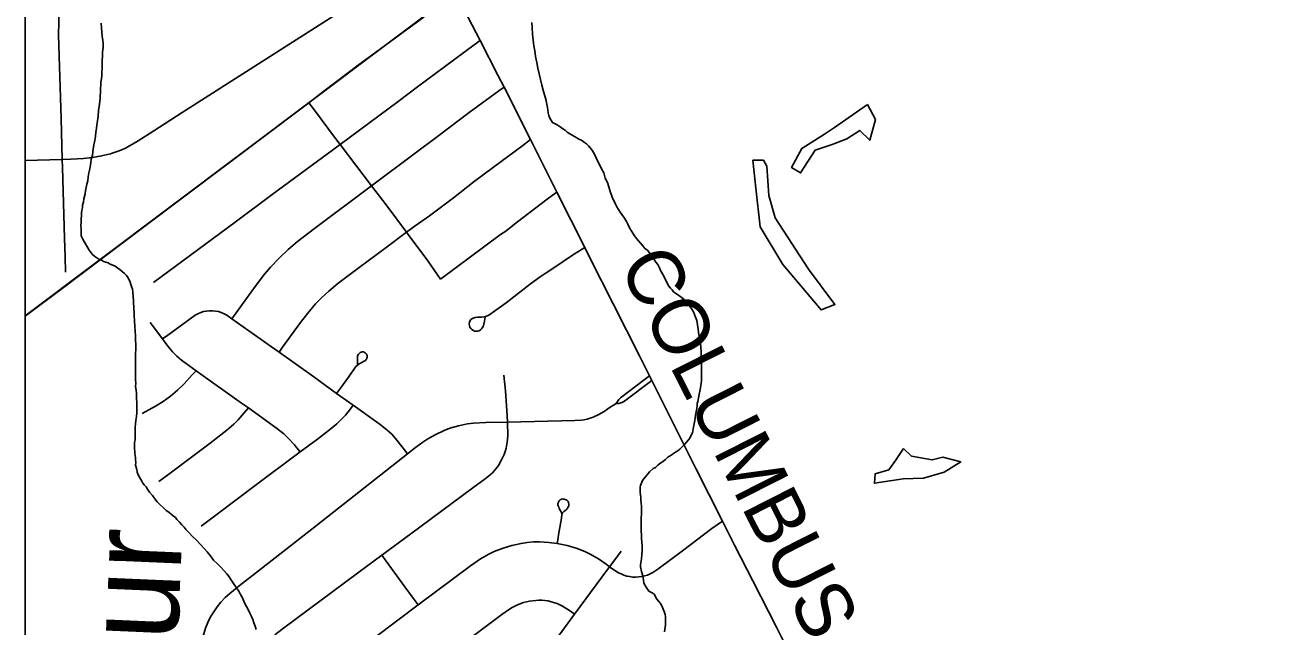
# Model space of a CAD drawing. Extents: x -16.6 to 83, y -37.7 to 22.
# Drawn here: x -8.605 to -7.33, y 16.114 to 16.723 of the extents above; entities that cross this region are included whole.
import ezdxf

# ---------------------------------------------------------------- set-up
doc = ezdxf.new("R2010")
doc.units = 0
for name, color, linetype in [('GM_X_Corporation', 7, 'Continuous'), ('GM_X_County_Road', 7, 'Continuous'), ('GM_X_County_Road_Text', 7, 'Continuous'), ('GM_X_Minor_Lake', 7, 'Continuous'), ('GM_X_Minor_River', 7, 'Continuous'), ('GM_X_Minor_River_Text', 7, 'Continuous'), ('GM_X_Rail_Line', 7, 'Continuous'), ('GM_X_Township_Road', 7, 'Continuous')]:
    doc.layers.add(name, color=color, linetype=linetype)

msp = doc.modelspace()

# ---------------------------------------------------------------- linework, layer by layer
at = {"layer": 'GM_X_Corporation'}
for points in [[(-8.6053, 19.6456), (-8.6053, 14.2529), (-1.8053, 14.2529)], [(-8.6053, 17.9641), (-8.6053, 14.2529)]]:
    msp.add_lwpolyline(points, dxfattribs=at)
at = {"layer": 'GM_X_County_Road'}
for p, q in [((-8.0944, 16.6073), (-8.1211, 16.6605)), ((-8.0676, 16.554), (-8.0944, 16.6073)), ((-8.0395, 16.498), (-8.0676, 16.554))]:
    msp.add_line(p, q, dxfattribs=at)
for points in [[(-8.3185, 16.6447), (-8.3033, 16.6562), (-8.2685, 16.6826), (-8.2411, 16.7028), (-8.2294, 16.7114), (-8.2243, 16.7152), (-8.2084, 16.727), (-8.1957, 16.7362), (-8.186, 16.7441), (-8.1765, 16.7525), (-8.1709, 16.7582)], [(-8.1453, 16.7077), (-8.1572, 16.7309), (-8.1627, 16.742), (-8.1709, 16.7582)], [(-8.1211, 16.6605), (-8.1272, 16.6726), (-8.1453, 16.7077)], [(-8.6053, 16.4287), (-8.5666, 16.4578), (-8.4871, 16.5178), (-8.3579, 16.615), (-8.3305, 16.6356), (-8.3185, 16.6447)], [(-7.9716, 16.3636), (-7.974, 16.3683), (-7.9842, 16.3884), (-8.0107, 16.4411), (-8.0346, 16.4882), (-8.0395, 16.498)], [(-7.9002, 16.2213), (-7.9272, 16.2745), (-7.9631, 16.3468), (-7.9716, 16.3636)], [(-7.7859, 15.9939), (-7.7887, 15.9995), (-7.8013, 16.0248), (-7.8302, 16.0834), (-7.8457, 16.1138), (-7.8695, 16.1609), (-7.8879, 16.1969), (-7.8977, 16.2163), (-7.9002, 16.2213)]]:
    msp.add_lwpolyline(points, dxfattribs=at)
at = {"layer": 'GM_X_Minor_Lake'}
for points in [[(-7.7869, 16.6197), (-7.797, 16.6127), (-7.8199, 16.5984), (-7.8303, 16.579), (-7.8211, 16.5736), (-7.8066, 16.5968), (-7.7894, 16.6024), (-7.7745, 16.608), (-7.7611, 16.6167), (-7.7513, 16.6067), (-7.7455, 16.6277), (-7.7536, 16.6427)], [(-7.7536, 16.6427), (-7.7869, 16.6197)], [(-7.8588, 16.5864), (-7.8694, 16.5864), (-7.8664, 16.5581)], [(-7.8664, 16.5581), (-7.8621, 16.519), (-7.8391, 16.4808), (-7.8005, 16.4349), (-7.7864, 16.4406), (-7.8132, 16.4761), (-7.8469, 16.5281), (-7.8532, 16.5506), (-7.8554, 16.5803), (-7.8588, 16.5864)], [(-7.7253, 16.2827), (-7.7319, 16.2732), (-7.7457, 16.2691), (-7.7465, 16.2596), (-7.7175, 16.264), (-7.6969, 16.2646), (-7.676, 16.2706), (-7.6592, 16.2812), (-7.6774, 16.2858), (-7.6881, 16.2832), (-7.709, 16.2868), (-7.717, 16.2948)], [(-7.717, 16.2948), (-7.7253, 16.2827)]]:
    msp.add_lwpolyline(points, dxfattribs=at)
at = {"layer": 'GM_X_Minor_River'}
for points in [[(-8.5284, 16.7251), (-8.528, 16.7206), (-8.5277, 16.716), (-8.5273, 16.7118), (-8.5269, 16.708), (-8.5266, 16.7042), (-8.5266, 16.7004), (-8.527, 16.6958), (-8.527, 16.6912), (-8.5274, 16.6882), (-8.5274, 16.6836), (-8.5275, 16.6798), (-8.5279, 16.6756), (-8.5279, 16.6718), (-8.5283, 16.6688), (-8.5287, 16.6654), (-8.5287, 16.6623), (-8.5291, 16.6596), (-8.5291, 16.6577), (-8.5295, 16.6494), (-8.5303, 16.6433), (-8.5311, 16.6368)], [(-8.0931, 16.7258), (-8.0927, 16.7209), (-8.0924, 16.714), (-8.0909, 16.7022), (-8.0898, 16.6973), (-8.0891, 16.6916), (-8.088, 16.6855), (-8.0868, 16.6797), (-8.0857, 16.674), (-8.0842, 16.6683), (-8.0827, 16.6626), (-8.0812, 16.6561), (-8.0797, 16.6515), (-8.0786, 16.647), (-8.0779, 16.6428), (-8.0771, 16.6397), (-8.0768, 16.637), (-8.0764, 16.6344), (-8.0756, 16.6317), (-8.0749, 16.629), (-8.0722, 16.6245), (-8.0673, 16.6222), (-8.0643, 16.6202), (-8.0616, 16.6183), (-8.0593, 16.6168), (-8.0571, 16.6149), (-8.0544, 16.6133), (-8.0521, 16.6118), (-8.0498, 16.6106), (-8.0476, 16.6091), (-8.0453, 16.6079), (-8.0426, 16.6068), (-8.0396, 16.6045), (-8.0377, 16.603), (-8.0358, 16.601), (-8.0335, 16.5987), (-8.0316, 16.5961), (-8.0297, 16.5926), (-8.0279, 16.5888), (-8.0226, 16.5778), (-8.0203, 16.5736), (-8.0188, 16.5682), (-8.0166, 16.564), (-8.0151, 16.5594), (-8.0139, 16.5549), (-8.0124, 16.5511), (-8.0113, 16.548), (-8.0098, 16.5449), (-8.0083, 16.5419), (-8.0071, 16.5392), (-8.0053, 16.5365), (-8.0037, 16.5339), (-8.0019, 16.5316), (-7.9992, 16.5278), (-7.9973, 16.5243), (-7.9958, 16.5217), (-7.9943, 16.5182), (-7.9924, 16.5152), (-7.9909, 16.5125), (-7.989, 16.5098), (-7.9871, 16.5071)], [(-8.5311, 16.6368), (-8.5315, 16.6311), (-8.5323, 16.6265), (-8.5327, 16.6224), (-8.5331, 16.6186), (-8.5339, 16.6148), (-8.5343, 16.6106), (-8.535, 16.6064), (-8.5358, 16.6022), (-8.5366, 16.5976), (-8.5374, 16.5916), (-8.5386, 16.5874), (-8.5389, 16.5843), (-8.5393, 16.5817), (-8.5401, 16.5779), (-8.5409, 16.5737), (-8.5417, 16.5695), (-8.5421, 16.5657), (-8.5429, 16.5623), (-8.5436, 16.5588), (-8.5444, 16.5558), (-8.5448, 16.5524), (-8.546, 16.5474), (-8.5464, 16.544), (-8.5472, 16.541), (-8.5475, 16.5387), (-8.5479, 16.536), (-8.5483, 16.533), (-8.5483, 16.5303), (-8.5487, 16.5273), (-8.5488, 16.5235), (-8.5492, 16.5204), (-8.5488, 16.517), (-8.5488, 16.5128), (-8.5488, 16.5098), (-8.5469, 16.5067), (-8.5454, 16.5037), (-8.5432, 16.5002), (-8.542, 16.4979), (-8.5405, 16.4953), (-8.5375, 16.4914), (-8.5348, 16.4891), (-8.5329, 16.4876), (-8.5307, 16.4864), (-8.5284, 16.4857), (-8.5261, 16.4841), (-8.5215, 16.4826), (-8.5193, 16.4814), (-8.5166, 16.4803), (-8.5143, 16.4791), (-8.5117, 16.4772), (-8.5094, 16.4757), (-8.5071, 16.4738), (-8.5048, 16.4718), (-8.5029, 16.4699), (-8.501, 16.4673), (-8.4992, 16.4631), (-8.4984, 16.4608), (-8.4977, 16.4585), (-8.4969, 16.4558), (-8.4965, 16.4531), (-8.4962, 16.4482), (-8.4958, 16.4444), (-8.4958, 16.4413), (-8.4955, 16.4383), (-8.4955, 16.4356), (-8.4951, 16.4326), (-8.4951, 16.4299), (-8.4951, 16.428), (-8.4948, 16.4254), (-8.4948, 16.4227), (-8.4944, 16.42), (-8.4944, 16.417), (-8.4941, 16.4147), (-8.4941, 16.4124), (-8.4937, 16.4097), (-8.4937, 16.4067), (-8.4937, 16.4036), (-8.4934, 16.4006), (-8.4934, 16.3976), (-8.4934, 16.3945), (-8.4938, 16.3911), (-8.4938, 16.3819), (-8.4938, 16.3789), (-8.4939, 16.3751), (-8.4939, 16.3721), (-8.4939, 16.369), (-8.4939, 16.366), (-8.4939, 16.3641), (-8.4935, 16.361), (-8.4936, 16.3576), (-8.4932, 16.3538), (-8.4928, 16.3503), (-8.4929, 16.3462), (-8.4925, 16.3404), (-8.4925, 16.3359), (-8.4925, 16.3313), (-8.4929, 16.3271), (-8.4933, 16.3229), (-8.4937, 16.3195), (-8.4941, 16.3165)], [(-7.9871, 16.5071), (-7.9852, 16.5048), (-7.9826, 16.5022), (-7.9807, 16.4999), (-7.9788, 16.4972), (-7.9761, 16.4953), (-7.9742, 16.493), (-7.9727, 16.4911), (-7.9712, 16.4888), (-7.9693, 16.4861), (-7.9674, 16.4834), (-7.9655, 16.4808), (-7.964, 16.4777), (-7.9625, 16.4743), (-7.9602, 16.4705), (-7.9584, 16.4666), (-7.9561, 16.4624), (-7.9546, 16.4594), (-7.9527, 16.4571), (-7.9512, 16.4552), (-7.9497, 16.4533), (-7.9474, 16.4517), (-7.9455, 16.4506), (-7.9421, 16.4479), (-7.939, 16.4456), (-7.9375, 16.4437), (-7.9356, 16.4418), (-7.9311, 16.4357), (-7.9296, 16.433), (-7.9285, 16.4303), (-7.9273, 16.4276), (-7.9262, 16.4242), (-7.9255, 16.42), (-7.9247, 16.4151), (-7.924, 16.4101), (-7.9232, 16.4048), (-7.9225, 16.401), (-7.9221, 16.3972), (-7.9218, 16.393), (-7.9218, 16.3876), (-7.9214, 16.3815), (-7.9215, 16.3762), (-7.9215, 16.3701), (-7.9215, 16.3633), (-7.9223, 16.356), (-7.9239, 16.3492), (-7.9251, 16.3424), (-7.9258, 16.3401), (-7.9258, 16.3374), (-7.9266, 16.3336), (-7.9274, 16.3283), (-7.9282, 16.323), (-7.929, 16.318), (-7.9298, 16.3146), (-7.9302, 16.3127), (-7.9305, 16.3104), (-7.9317, 16.3081), (-7.9332, 16.3051), (-7.9363, 16.3013), (-7.9386, 16.2987), (-7.9413, 16.296), (-7.9432, 16.2941), (-7.9451, 16.2926), (-7.947, 16.2915), (-7.9493, 16.29), (-7.9512, 16.2888), (-7.9531, 16.2873), (-7.9554, 16.2858), (-7.9577, 16.2835), (-7.9608, 16.2813), (-7.9634, 16.2794), (-7.9657, 16.2779), (-7.968, 16.2756), (-7.9703, 16.2745), (-7.9738, 16.2711), (-7.981, 16.2623), (-7.983, 16.2574), (-7.9834, 16.2555), (-7.9834, 16.2528), (-7.9834, 16.2502), (-7.983, 16.2479), (-7.9826, 16.2452), (-7.9827, 16.2425), (-7.9823, 16.2395), (-7.9819, 16.2361), (-7.9819, 16.2326), (-7.982, 16.2296), (-7.9824, 16.2235), (-7.9824, 16.2193), (-7.9824, 16.2174), (-7.9824, 16.2148), (-7.9821, 16.2037), (-7.9814, 16.1961), (-7.9814, 16.1942), (-7.9814, 16.1915), (-7.9822, 16.1832), (-7.983, 16.1771), (-7.983, 16.1748), (-7.9819, 16.1702), (-7.9811, 16.1668), (-7.9804, 16.1641)], [(-8.4941, 16.3165), (-8.4942, 16.3138), (-8.4942, 16.3111), (-8.4942, 16.307), (-8.4942, 16.3035), (-8.4946, 16.3009), (-8.4946, 16.2978), (-8.4946, 16.2944), (-8.4943, 16.2917), (-8.4943, 16.2898), (-8.4939, 16.2856), (-8.4939, 16.2834), (-8.4935, 16.2807), (-8.4936, 16.278), (-8.4924, 16.2735), (-8.4921, 16.2708), (-8.4909, 16.2681), (-8.4898, 16.2658), (-8.4883, 16.2635), (-8.4875, 16.2616), (-8.4864, 16.2597), (-8.4849, 16.2578), (-8.483, 16.2559), (-8.4815, 16.2536), (-8.4796, 16.2505), (-8.4766, 16.2471), (-8.4743, 16.2437), (-8.4717, 16.2406), (-8.4626, 16.2318), (-8.4599, 16.2303), (-8.4576, 16.2283), (-8.4557, 16.2264), (-8.4534, 16.2249), (-8.4519, 16.223), (-8.4493, 16.2203), (-8.447, 16.2176), (-8.4447, 16.215), (-8.4425, 16.2123), (-8.4394, 16.2092), (-8.436, 16.2058), (-8.4322, 16.2019), (-8.4281, 16.1977), (-8.4246, 16.1939), (-8.4212, 16.1901), (-8.4182, 16.1863), (-8.4148, 16.1817), (-8.4106, 16.1778), (-8.4072, 16.1744), (-8.4042, 16.171), (-8.4015, 16.1679), (-8.3989, 16.1648), (-8.3966, 16.161), (-8.394, 16.1572), (-8.3917, 16.1538), (-8.3894, 16.1503), (-8.3876, 16.1469), (-8.3857, 16.1435), (-8.3834, 16.1385), (-8.3815, 16.1347), (-8.3796, 16.1312), (-8.3781, 16.1282), (-8.3766, 16.1248), (-8.3751, 16.1217), (-8.374, 16.1183), (-8.3728, 16.1148), (-8.3717, 16.1114)], [(-7.9804, 16.1641), (-7.9796, 16.1584), (-7.9774, 16.1542), (-7.9747, 16.1504), (-7.9713, 16.1485), (-7.9694, 16.1473), (-7.9664, 16.1423), (-7.9645, 16.1397), (-7.963, 16.1378), (-7.9611, 16.1347), (-7.96, 16.132), (-7.9592, 16.1297), (-7.9581, 16.1267), (-7.9577, 16.1248), (-7.9577, 16.1164), (-7.9589, 16.1092)]]:
    msp.add_lwpolyline(points, dxfattribs=at)
at = {"layer": 'GM_X_Rail_Line'}
msp.add_lwpolyline([(-8.6053, 16.4289), (-8.1692, 16.7573), (-8.2776, 16.9823), (-8.3713, 17.2101), (-8.5486, 17.6061), (-8.6053, 17.7351)], dxfattribs=at)
at = {"layer": 'GM_X_Township_Road'}
for p, q in [((-8.255, 16.5606), (-8.2869, 16.6024)), ((-8.6053, 16.5861), (-8.5678, 16.5871)), ((-8.4788, 16.4222), (-8.4666, 16.4056)), ((-8.2905, 16.3505), (-8.2735, 16.3384))]:
    msp.add_line(p, q, dxfattribs=at)
for points in [[(-8.5164, 16.594), (-8.5102, 16.5961), (-8.5045, 16.5985), (-8.499, 16.6013), (-8.491, 16.606), (-8.4753, 16.6162), (-8.4465, 16.6346), (-8.2504, 16.7603), (-8.198, 16.7938), (-8.1907, 16.7985)], [(-8.3185, 16.6447), (-8.3033, 16.6562), (-8.2685, 16.6826), (-8.2411, 16.7028), (-8.2294, 16.7114), (-8.2243, 16.7152), (-8.2084, 16.727), (-8.1957, 16.7362), (-8.186, 16.7441), (-8.1765, 16.7525), (-8.1709, 16.7582)], [(-8.5678, 16.5871), (-8.569, 16.6286), (-8.5716, 16.7129), (-8.5708, 16.7401)], [(-8.2869, 16.6024), (-8.2281, 16.6458), (-8.2086, 16.6606), (-8.1812, 16.681), (-8.1512, 16.7033), (-8.1453, 16.7077)], [(-8.255, 16.5606), (-8.2109, 16.5937), (-8.1885, 16.6104), (-8.1563, 16.6347), (-8.1262, 16.6568), (-8.1211, 16.6605)], [(-8.6053, 16.4287), (-8.5666, 16.4578), (-8.4871, 16.5178), (-8.3579, 16.615), (-8.3305, 16.6356), (-8.3185, 16.6447)], [(-8.2869, 16.6024), (-8.2915, 16.6084), (-8.3138, 16.6385), (-8.3185, 16.6447)], [(-8.4756, 16.4626), (-8.4381, 16.4904), (-8.3931, 16.5239), (-8.3556, 16.5517), (-8.2869, 16.6024)], [(-8.2196, 16.5136), (-8.2109, 16.5201), (-8.1965, 16.5302), (-8.1721, 16.5483), (-8.1514, 16.5648), (-8.1318, 16.5793), (-8.1022, 16.6014), (-8.0944, 16.6073)], [(-8.5678, 16.5871), (-8.559, 16.5874), (-8.5465, 16.5881), (-8.5373, 16.5891), (-8.5281, 16.5908), (-8.519, 16.593), (-8.5164, 16.594)], [(-8.5645, 16.4732), (-8.565, 16.4888), (-8.5655, 16.5074), (-8.5675, 16.5791), (-8.5678, 16.5871)], [(-8.3962, 16.4261), (-8.3727, 16.4588), (-8.3632, 16.4712), (-8.3571, 16.4783), (-8.3485, 16.4873), (-8.3395, 16.496), (-8.33, 16.5041), (-8.3128, 16.5173), (-8.255, 16.5606)], [(-8.2196, 16.5136), (-8.2403, 16.5414), (-8.255, 16.5606)], [(-8.1853, 16.4661), (-8.1245, 16.5114), (-8.1194, 16.5148), (-8.1121, 16.5203), (-8.1073, 16.5242), (-8.0776, 16.547), (-8.0725, 16.5506), (-8.0676, 16.554)], [(-8.3485, 16.3921), (-8.345, 16.3971), (-8.3269, 16.4221), (-8.3194, 16.4317), (-8.3116, 16.441), (-8.3052, 16.4477), (-8.2984, 16.4539), (-8.289, 16.4617), (-8.2674, 16.478), (-8.2401, 16.4983), (-8.2196, 16.5136)], [(-8.1853, 16.4661), (-8.1981, 16.4848), (-8.2169, 16.5099), (-8.2196, 16.5136)], [(-8.1401, 16.4277), (-8.1409, 16.4237), (-8.1415, 16.4204), (-8.1419, 16.4187), (-8.1428, 16.4171), (-8.1437, 16.4158), (-8.1449, 16.4147), (-8.1463, 16.4139), (-8.1477, 16.4134), (-8.1491, 16.4133), (-8.1508, 16.4135), (-8.1521, 16.414), (-8.1535, 16.415), (-8.1546, 16.416), (-8.1555, 16.4175), (-8.1561, 16.419), (-8.1563, 16.4209), (-8.1559, 16.4226), (-8.1553, 16.4242), (-8.1545, 16.4254), (-8.1537, 16.426), (-8.1522, 16.4267), (-8.1503, 16.4272), (-8.148, 16.4275), (-8.1457, 16.4275), (-8.144, 16.4276), (-8.1413, 16.428), (-8.1387, 16.4288), (-8.1371, 16.4294), (-8.1355, 16.4303), (-8.1316, 16.4331), (-8.119, 16.4423), (-8.0943, 16.4614), (-8.0845, 16.4683), (-8.0794, 16.4719), (-8.0768, 16.4736), (-8.0612, 16.484), (-8.0509, 16.4912), (-8.0419, 16.4966), (-8.0395, 16.498)], [(-8.4666, 16.4056), (-8.4612, 16.4093), (-8.4586, 16.4111), (-8.4384, 16.426), (-8.4333, 16.4295), (-8.4306, 16.431), (-8.4278, 16.4323), (-8.425, 16.4332), (-8.422, 16.4338), (-8.419, 16.4341), (-8.4159, 16.4341), (-8.4129, 16.4338), (-8.4099, 16.4332), (-8.407, 16.4322), (-8.4042, 16.4311), (-8.4015, 16.4297), (-8.3962, 16.4261)], [(-8.3962, 16.4261), (-8.3561, 16.3975), (-8.3485, 16.3921)], [(-8.4666, 16.4056), (-8.4622, 16.3997), (-8.4562, 16.3926), (-8.4519, 16.3882), (-8.4472, 16.3842), (-8.4325, 16.3732)], [(-8.3485, 16.3921), (-8.3134, 16.3672), (-8.3019, 16.3587), (-8.2905, 16.3505)], [(-8.2905, 16.3505), (-8.2866, 16.3557), (-8.2809, 16.3632), (-8.2738, 16.3736), (-8.2709, 16.3776), (-8.2697, 16.3787), (-8.2676, 16.3803), (-8.2663, 16.3811), (-8.2619, 16.3834), (-8.2613, 16.3837), (-8.2607, 16.3843), (-8.2603, 16.3848), (-8.26, 16.3855), (-8.2598, 16.3862), (-8.2596, 16.3869), (-8.2595, 16.3878), (-8.2596, 16.3887), (-8.2599, 16.3896), (-8.2602, 16.3903), (-8.2607, 16.3909), (-8.2614, 16.3915), (-8.2622, 16.392), (-8.2629, 16.3924), (-8.2638, 16.3925), (-8.2647, 16.3925), (-8.2656, 16.3922), (-8.2664, 16.3918), (-8.2672, 16.3913), (-8.2677, 16.3908), (-8.2683, 16.3901), (-8.2688, 16.3892), (-8.2692, 16.3881), (-8.2693, 16.3871), (-8.2694, 16.3858), (-8.2694, 16.3796)], [(-8.4871, 16.3302), (-8.4736, 16.3375), (-8.4658, 16.3424), (-8.4584, 16.3478), (-8.4512, 16.3536), (-8.4445, 16.36), (-8.4363, 16.3691), (-8.4325, 16.3732)], [(-8.4325, 16.3732), (-8.3866, 16.3407), (-8.3796, 16.3357)], [(-8.1174, 16.3215), (-8.1179, 16.3278), (-8.1196, 16.3532), (-8.1212, 16.369)], [(-8.0076, 16.3402), (-8.0064, 16.3424), (-8.005, 16.3443), (-8.0033, 16.346), (-7.9793, 16.3643), (-7.974, 16.3683)], [(-8.0076, 16.3402), (-8.0049, 16.3403), (-8.0028, 16.3408), (-8.0004, 16.342), (-7.9922, 16.348), (-7.9771, 16.3595), (-7.9716, 16.3636)], [(-8.4701, 16.2613), (-8.4602, 16.2688), (-8.4184, 16.3), (-8.4014, 16.3133), (-8.3942, 16.3193), (-8.3898, 16.3237), (-8.3837, 16.3308), (-8.3796, 16.3357)], [(-8.3796, 16.3357), (-8.3511, 16.3154), (-8.3438, 16.3095), (-8.3392, 16.3052), (-8.3328, 16.2983), (-8.3308, 16.2958), (-8.3273, 16.2912)], [(-8.3273, 16.2912), (-8.3098, 16.304), (-8.2975, 16.3136), (-8.2902, 16.3196), (-8.2857, 16.324), (-8.2814, 16.3286), (-8.2775, 16.3335), (-8.2735, 16.3384)], [(-8.2735, 16.3384), (-8.2463, 16.319), (-8.2392, 16.3134), (-8.2347, 16.3092), (-8.2307, 16.3047), (-8.2232, 16.2949), (-8.2188, 16.2892)], [(-8.1174, 16.3215), (-8.0494, 16.3229), (-8.0432, 16.3233), (-8.04, 16.3238), (-8.0369, 16.3244), (-8.0339, 16.3253), (-8.0309, 16.3264), (-8.0252, 16.329), (-8.0197, 16.3321), (-8.0146, 16.3357), (-8.0076, 16.3402)], [(-8.2447, 16.1866), (-8.2152, 16.2085), (-8.1526, 16.2549), (-8.1401, 16.2641), (-8.1351, 16.268), (-8.1327, 16.2702), (-8.1306, 16.2725), (-8.1268, 16.2776), (-8.1236, 16.2831), (-8.1209, 16.2888), (-8.1198, 16.2918), (-8.1189, 16.2949), (-8.1178, 16.3011), (-8.1172, 16.3074), (-8.1174, 16.3215)], [(-8.2188, 16.2892), (-8.2106, 16.2957), (-8.2032, 16.3012), (-8.198, 16.3044), (-8.1899, 16.3089), (-8.1815, 16.313), (-8.1758, 16.3152), (-8.167, 16.3178), (-8.1579, 16.3196), (-8.1518, 16.3203), (-8.1395, 16.3211), (-8.1174, 16.3215)], [(-8.4274, 16.216), (-8.4126, 16.2274), (-8.3701, 16.2594), (-8.3326, 16.2874), (-8.3273, 16.2912)], [(-8.4268, 16.0981), (-8.4262, 16.1012), (-8.4247, 16.1072), (-8.4228, 16.113), (-8.4205, 16.1187), (-8.4178, 16.1242), (-8.4146, 16.1295), (-8.4111, 16.1346), (-8.4073, 16.1393), (-8.4031, 16.1438), (-8.3985, 16.1479), (-8.3889, 16.1557), (-8.3692, 16.1709), (-8.3447, 16.19), (-8.3155, 16.2131), (-8.2188, 16.2892)], [(-8.0673, 16.1986), (-8.0663, 16.2044), (-8.0659, 16.2075), (-8.0654, 16.211), (-8.063, 16.2241), (-8.0626, 16.2278), (-8.0623, 16.229), (-8.0619, 16.2297), (-8.0605, 16.2309), (-8.0595, 16.2316), (-8.0579, 16.2329), (-8.0571, 16.2337), (-8.0564, 16.2349), (-8.0557, 16.2368), (-8.0555, 16.2377), (-8.0556, 16.2384), (-8.0558, 16.2399), (-8.0563, 16.2411), (-8.0569, 16.2418), (-8.0576, 16.2424), (-8.0584, 16.2429), (-8.0592, 16.2432), (-8.0601, 16.2434), (-8.0609, 16.2435), (-8.062, 16.2436), (-8.0631, 16.2434), (-8.0644, 16.2427), (-8.0651, 16.2421), (-8.0656, 16.2413), (-8.066, 16.2405), (-8.0663, 16.2397), (-8.0665, 16.2389), (-8.0665, 16.2378), (-8.0663, 16.2366), (-8.0658, 16.2352), (-8.0652, 16.2341), (-8.0627, 16.2291)], [(-8.0143, 16.1751), (-8.008, 16.1706), (-8.0054, 16.169), (-8.0026, 16.1677), (-7.9998, 16.1665), (-7.9969, 16.1656), (-7.994, 16.165), (-7.991, 16.1646), (-7.9879, 16.1646), (-7.9849, 16.1647), (-7.9819, 16.1651), (-7.9789, 16.1657), (-7.976, 16.1666), (-7.9732, 16.1677), (-7.9706, 16.1691), (-7.9655, 16.1725), (-7.9406, 16.1911), (-7.9108, 16.2137), (-7.9057, 16.2173), (-7.9002, 16.2213)], [(-8.2078, 16.1364), (-8.155, 16.1761), (-8.1447, 16.1832), (-8.1365, 16.1879), (-8.1309, 16.1906), (-8.1221, 16.194), (-8.1131, 16.1967), (-8.1039, 16.1986), (-8.0977, 16.1995), (-8.0914, 16.2001), (-8.0851, 16.2002), (-8.0758, 16.1997), (-8.0673, 16.1986)], [(-8.0673, 16.1986), (-8.0572, 16.1964), (-8.0482, 16.1937), (-8.0395, 16.1903), (-8.0338, 16.1876), (-8.0257, 16.1829), (-8.0179, 16.1778), (-8.0143, 16.1751)], [(-8.0143, 16.1751), (-8.01, 16.1806), (-8.0025, 16.1907)], [(-8.353, 16.1062), (-8.3456, 16.1119), (-8.2678, 16.1694), (-8.2447, 16.1866)], [(-8.2078, 16.1364), (-8.2119, 16.142), (-8.2215, 16.1548), (-8.2403, 16.1806), (-8.2447, 16.1866)], [(-8.0497, 16.1272), (-8.0223, 16.1645), (-8.0143, 16.1751)], [(-8.1803, 16.0837), (-8.1232, 16.1266), (-8.1156, 16.132), (-8.1129, 16.1337), (-8.1101, 16.1353), (-8.1073, 16.1366), (-8.1013, 16.1387), (-8.0983, 16.1396), (-8.0952, 16.1402), (-8.089, 16.141), (-8.086, 16.1411), (-8.0829, 16.1411), (-8.0797, 16.1409), (-8.0766, 16.1404), (-8.0735, 16.1396), (-8.0675, 16.1377), (-8.0646, 16.1364), (-8.0618, 16.135), (-8.0564, 16.1318), (-8.0538, 16.13), (-8.0497, 16.1272)], [(-8.2545, 16.1015), (-8.227, 16.1219), (-8.2078, 16.1364)], [(-8.2348, 15.9686), (-8.205, 15.9908), (-8.1578, 16.026), (-8.1035, 16.067), (-8.0937, 16.0747), (-8.0868, 16.081), (-8.0802, 16.0877), (-8.074, 16.0947), (-8.0663, 16.1045), (-8.0497, 16.1272)]]:
    msp.add_lwpolyline(points, dxfattribs=at)

# ---------------------------------------------------------------- texts
at = {"layer": 'GM_X_County_Road_Text'}
msp.add_text('COLUMBUS', height=0.05682, rotation=296.8943, dxfattribs=at).set_placement((-8.0057, 16.4807))
at = {"layer": 'GM_X_Minor_River_Text'}
msp.add_text('Sulphur', height=0.09476, rotation=87.5092, dxfattribs=at).set_placement((-8.4653, 15.7753))

doc.saveas('drawing.dxf')
